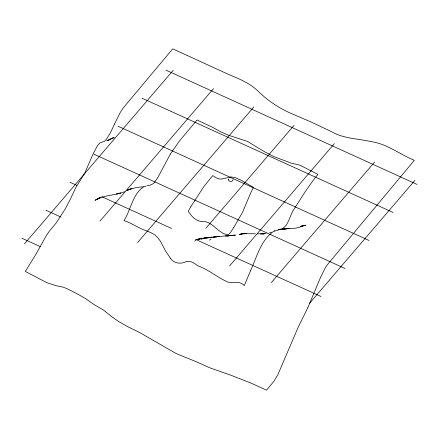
<?xml version="1.0" encoding="UTF-8"?>
<svg xmlns="http://www.w3.org/2000/svg" width="439" height="439" viewBox="0 0 439 439"><rect width="100%" height="100%" fill="white"/><g stroke="black" fill="none" stroke-linecap="round" stroke-linejoin="round"><path stroke-width="0.66" d="M228.461 178.903C227.89 181.955 232.944 182.542 233.12 179.48M250.548 270.671L244.249 285.619C239.601 279.67 231.968 284.911 226.228 281.262C216.35 276.762 208.064 269.299 197.676 265.754C193.89 262.615 189.006 259.548 184.155 262.445C179.299 264.135 173.471 262.895 170.546 258.428M250.576 270.589C257.056 256.678 260.909 239.464 274.633 230.694M313.951 293.131L307.893 307.541M114.453 124.155L110.332 132.979L106.326 139.415L104.509 141.303L99.878 142.889L97.557 145.446L93.249 153.655L84.601 173.405L76.09 187.107L70.18 199.547L64.818 209.65L56.082 223.083L49.728 230.662L46.304 235.589L36.185 253.852L25.33 271.45L47.017 282.727L56.033 285.663L63.381 287.205L68.363 289.306L78.224 294.399L85.457 298.531L93.732 304.337L103.335 309.989L112.779 317.474L118.799 321.578L127.979 326.797L139.558 332.482L176.006 353.472L196.902 362.005L209.535 367.723L230.058 374.906L251.256 383.198L266.522 390.161L273.749 381.524L277.925 374.588L297.938 327.812L307.887 307.547M320.486 277.514L314.275 292.369M114.475 124.116L120.352 112.28L123.293 107.879L172.725 48.839L227.21 73.801C238.322 78.597 249.934 82.922 258.642 91.691C267.927 100.69 278.814 108.005 290.645 113.224L312.113 122.443L331.5 131.662C343.797 138.812 358.125 138.592 371.46 141.682C387.203 143.937 399.929 154.517 414.361 160.295L327.22 264.92L325.469 267.505L320.613 277.218M170.343 154.122L157.925 177.329L154.21 182.745A10.706 3.561 -65.5 0 1 152.876 183.87L149.622 185.318L146.889 185.664M233.806 227.342L242.564 212.317L250.329 193.808L253.44 187.387L241.554 180.424L235.249 177.592L231.024 176.939L221.75 179.008L219.791 179.035L216.718 178.152L212.75 175.589L204.744 185.428A30.225 10.059 -65.5 0 0 202.873 188.051L190.696 206.895M190.663 206.956L188.271 211.302L191.552 215.763L193.884 218.09L196.447 219.84L199.525 221.168L205.951 221.821L208.585 222.738L212.833 225.531L219.489 231.035L223.676 233.729L228.242 234.794L230.574 232.401L233.8 227.347M170.359 154.1L179.101 141.396L197.04 120.006L212.191 127.129L220.801 131.843L228.335 135.179L247.459 141.407L263.482 151.137L273.744 156.542L290.81 162.995L300.04 165.24L317.94 174.382C308.749 185.472 301.286 197.824 293.565 209.919C289.191 216.476 287.984 229.707 278.024 229.454M24.463 243.854L173.218 70.284M99.933 221.141L213.502 88.623M137.55 242.597L253.791 106.962M194.762 241.192L196.096 239.634M205.896 228.198L294.075 125.307M229.707 265.765L334.364 143.646M271.329 282.546L374.654 161.986M309.385 303.486L414.937 180.325M124.561 191.717C115.693 195.382 105.525 194.85 96.898 199.35L99.768 197.676M98.665 198.477L99.785 197.693M209.568 240.133L210.989 239.151M99.812 197.753L99.11 198.132L100.69 197.303M126.909 190.636L131.98 188.424L127.601 190.005L136.106 187.552L143.109 186.773M144.387 186.312C132.496 193.703 131.107 209.524 124.001 220.581L128.77 222.381L142.269 229.24L150.528 232.44L154.654 234.717L157.771 237.702L160.614 241.488L165.399 250.707L170.541 258.423M301.478 226.354L303.327 225.624L301.132 226.551L302.301 226.008C296.276 229.345 289.103 228.11 282.551 229.185L286.277 228.801M106.589 140.946L114.173 137.473L110.035 139.114M274.271 231.161L279.478 229.652M302.054 226.123L305.758 225.202L300.249 226.447M242.52 233.674L239.48 234.613L241.862 233.839M240.967 234.141L242.235 233.718M269.727 232.692L271.401 232.171M196.628 239.721L200.634 238.646L198.241 239.189M200.102 238.739L198.494 239.195L207.049 237.537L200.102 238.739L201.468 238.437M197.193 239.464L198.28 239.184M242.333 233.718L239.134 234.497L246.197 233.499L244.232 233.68L255.388 233.8M204.426 238.514L209.408 237.472L207.779 237.773M302.422 225.953L301.675 226.129L305.758 225.202M144.832 186.537L145.94 186.29M243.151 233.543L244.408 233.268M208.295 237.68L212.372 236.989M206.714 237.96L223.506 236.067L228.933 235.869L225.245 235.847M266.16 233.619L257.314 233.883M279.978 229.493L289.405 228.516M219.237 236.495L213.376 237.033L217.766 236.637M226.886 235.919L235.48 235.079L229.125 235.759M262.451 233.976L264.283 233.894L260.47 233.976M166.008 70.158L417.05 184.435M142 98.171L393.042 212.449M117.992 126.185L369.029 240.468M93.979 154.204L345.021 268.481M69.971 182.218L76.82 185.335M101.738 196.677L171.506 228.439M195.799 239.502L321.008 296.495M45.958 210.232L60.911 217.042M21.95 238.251L40.64 246.756M228.571 180.012L228.461 179.54M96.097 199.75L95.049 200.288L97.93 198.818L96.097 199.75M110.277 139.399L107.999 140.359L110.277 139.399M202.834 238.525L201.243 239.09L206.039 237.894L202.834 238.525M112.894 138.164L111.638 138.609L112.894 138.164M120.467 193.039L116.637 193.983L120.467 193.039"/></g></svg>
